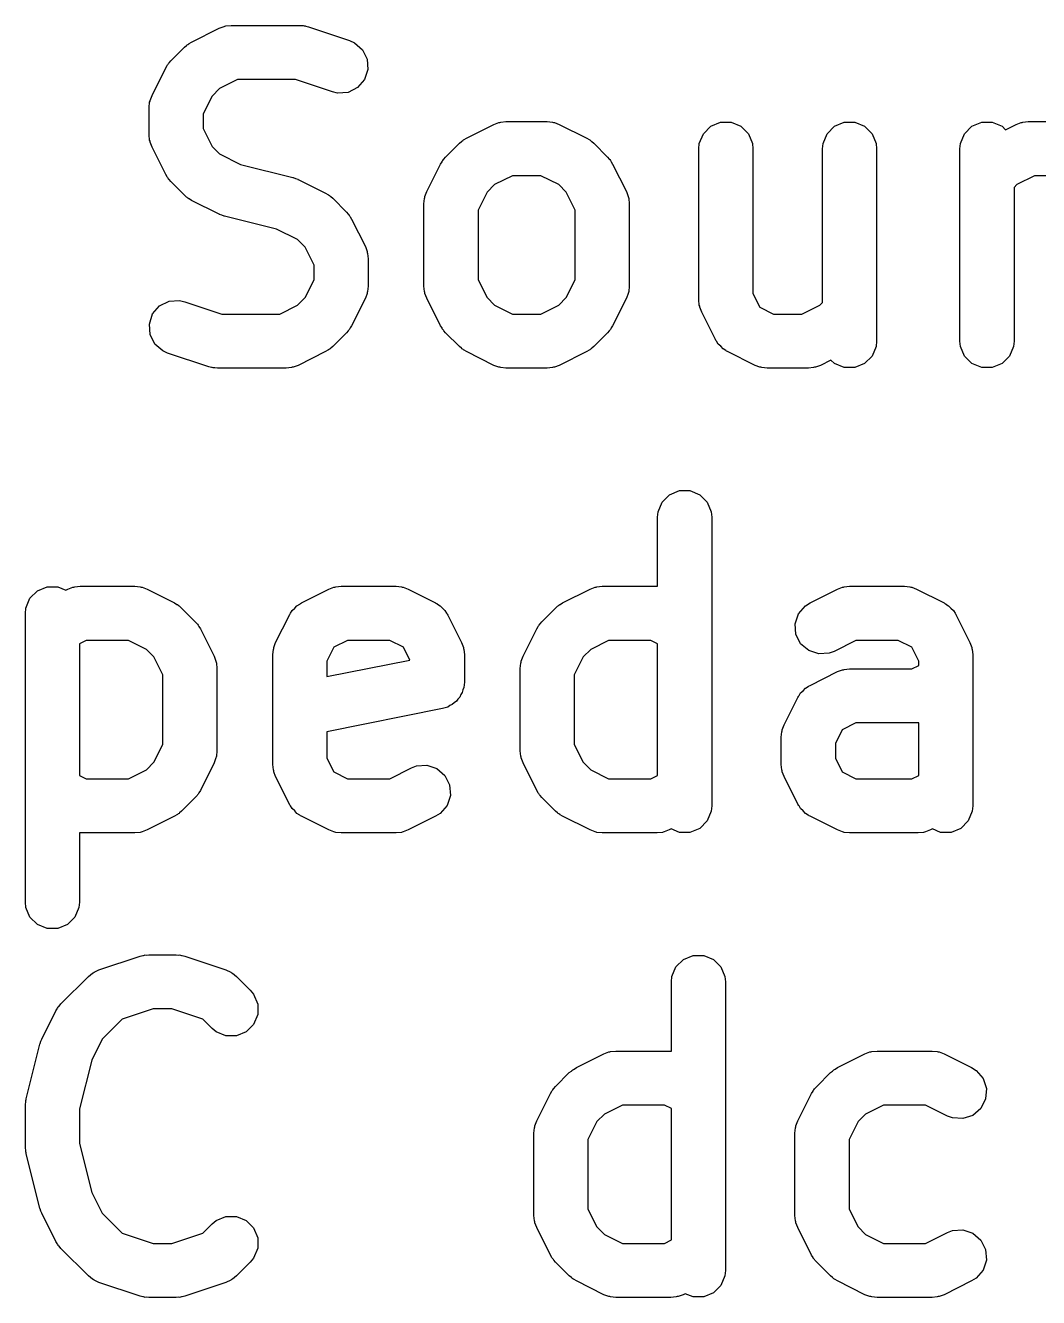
# Model space of a CAD drawing. Header units: inches. Extents: x 1.99 to 4.41, y -4.34 to -2.1.
# Drawn here: x 4.1469 to 4.2574, y -2.7275 to -2.5887 of the extents above; entities that cross this region are included whole.
import ezdxf

# ---------------------------------------------------------------- set-up
doc = ezdxf.new("R2010")
doc.units = ezdxf.units.IN
doc.header["$MEASUREMENT"] = 0
doc.layers.add('BLACK', color=250, linetype='CONTINUOUS')

msp = doc.modelspace()

# ---------------------------------------------------------------- linework, layer by layer
at = {"layer": 'BLACK', "linetype": 'CONTINUOUS'}
for p, q in [((4.16798, -2.58903), (4.16853, -2.58882)), ((4.16853, -2.58882), (4.16863, -2.58881)), ((4.16863, -2.58881), (4.16873, -2.58877)), ((4.16873, -2.58877), (4.16931, -2.58872)), ((4.16931, -2.58872), (4.1768, -2.58872)), ((4.1768, -2.58872), (4.1771, -2.58874)), ((4.1771, -2.58874), (4.17717, -2.58874)), ((4.17717, -2.58874), (4.17728, -2.58876)), ((4.17728, -2.58876), (4.17738, -2.58877)), ((4.17738, -2.58877), (4.17745, -2.5888)), ((4.17745, -2.5888), (4.17774, -2.58887)), ((4.17774, -2.58887), (4.18224, -2.59037)), ((4.16499, -2.59053), (4.16798, -2.58903)), ((4.16272, -2.59258), (4.16422, -2.59108)), ((4.16422, -2.59108), (4.16444, -2.59089)), ((4.16444, -2.59089), (4.1645, -2.59084)), ((4.1645, -2.59084), (4.16458, -2.59078)), ((4.16458, -2.59078), (4.16467, -2.59071)), ((4.16467, -2.59071), (4.16474, -2.59068)), ((4.16474, -2.59068), (4.16499, -2.59053)), ((4.18224, -2.59037), (4.18277, -2.5906)), ((4.18277, -2.5906), (4.18364, -2.59136)), ((4.18364, -2.59136), (4.18415, -2.59239)), ((4.16232, -2.5931), (4.16235, -2.59303)), ((4.16235, -2.59303), (4.16242, -2.59295)), ((4.16242, -2.59295), (4.16247, -2.59286)), ((4.16247, -2.59286), (4.16253, -2.59281)), ((4.16253, -2.59281), (4.16272, -2.59258)), ((4.18415, -2.59239), (4.18423, -2.59354)), ((4.16067, -2.59635), (4.16217, -2.59335)), ((4.16217, -2.59335), (4.16232, -2.5931)), ((4.18423, -2.59354), (4.18387, -2.59463)), ((4.16805, -2.5956), (4.16723, -2.59642)), ((4.17, -2.59462), (4.16805, -2.5956)), ((4.17633, -2.59462), (4.17, -2.59462)), ((4.18037, -2.59597), (4.17633, -2.59462)), ((4.18311, -2.5955), (4.18208, -2.59602)), ((4.18387, -2.59463), (4.18311, -2.5955)), ((4.16035, -2.59767), (4.16041, -2.59709)), ((4.16041, -2.59709), (4.16045, -2.59699)), ((4.16045, -2.59699), (4.16046, -2.59689)), ((4.16046, -2.59689), (4.16067, -2.59635)), ((4.16723, -2.59642), (4.16626, -2.59836)), ((4.18093, -2.5961), (4.18037, -2.59597)), ((4.18208, -2.59602), (4.18093, -2.5961)), ((4.16035, -2.60067), (4.16035, -2.59767)), ((4.16626, -2.59836), (4.16626, -2.59997)), ((4.16626, -2.59997), (4.16723, -2.60192)), ((4.19498, -2.60103), (4.19798, -2.59953)), ((4.19798, -2.59953), (4.19852, -2.59932)), ((4.19852, -2.59932), (4.19863, -2.59931)), ((4.19863, -2.59931), (4.19873, -2.59927)), ((4.19873, -2.59927), (4.1993, -2.59921)), ((4.1993, -2.59921), (4.2038, -2.59921)), ((4.2038, -2.59921), (4.20438, -2.59927)), ((4.20438, -2.59927), (4.20448, -2.59931)), ((4.20448, -2.59931), (4.20458, -2.59932)), ((4.20458, -2.59932), (4.20512, -2.59953)), ((4.20512, -2.59953), (4.20812, -2.60103)), ((4.22084, -2.60053), (4.22166, -2.59971)), ((4.22166, -2.59971), (4.22272, -2.59927)), ((4.22272, -2.59927), (4.22387, -2.59927)), ((4.22387, -2.59927), (4.22494, -2.59971)), ((4.22494, -2.59971), (4.22575, -2.60053)), ((4.23434, -2.60053), (4.23516, -2.59971)), ((4.23516, -2.59971), (4.23622, -2.59927)), ((4.23622, -2.59927), (4.23737, -2.59927)), ((4.23737, -2.59927), (4.23844, -2.59971)), ((4.23844, -2.59971), (4.23925, -2.60053)), ((4.24934, -2.60053), (4.25015, -2.59971)), ((4.25015, -2.59971), (4.25122, -2.59927)), ((4.25122, -2.59927), (4.25237, -2.59927)), ((4.25237, -2.59927), (4.25344, -2.59971)), ((4.25344, -2.59971), (4.25382, -2.6001)), ((4.25382, -2.6001), (4.25497, -2.59953)), ((4.25497, -2.59953), (4.25551, -2.59932)), ((4.25551, -2.59932), (4.25562, -2.59931)), ((4.25562, -2.59931), (4.25572, -2.59927)), ((4.25572, -2.59927), (4.25629, -2.59921)), ((4.25629, -2.59921), (4.26079, -2.59921)), ((4.16041, -2.60124), (4.16035, -2.60067)), ((4.16045, -2.60134), (4.16041, -2.60124)), ((4.16046, -2.60145), (4.16045, -2.60134)), ((4.19421, -2.60158), (4.19444, -2.60139)), ((4.19444, -2.60139), (4.19449, -2.60133)), ((4.19449, -2.60133), (4.19458, -2.60128)), ((4.19458, -2.60128), (4.19466, -2.60121)), ((4.19466, -2.60121), (4.19473, -2.60118)), ((4.19473, -2.60118), (4.19498, -2.60103)), ((4.20812, -2.60103), (4.20837, -2.60118)), ((4.20837, -2.60118), (4.20844, -2.60121)), ((4.20844, -2.60121), (4.20852, -2.60128)), ((4.20852, -2.60128), (4.20861, -2.60133)), ((4.20861, -2.60133), (4.20866, -2.60139)), ((4.20866, -2.60139), (4.20889, -2.60158)), ((4.2204, -2.60159), (4.22084, -2.60053)), ((4.22575, -2.60053), (4.22619, -2.60159)), ((4.2339, -2.60159), (4.23434, -2.60053)), ((4.23925, -2.60053), (4.23969, -2.60159)), ((4.2489, -2.60159), (4.24934, -2.60053)), ((4.16067, -2.60199), (4.16046, -2.60145)), ((4.16217, -2.60499), (4.16067, -2.60199)), ((4.16723, -2.60192), (4.16805, -2.60274)), ((4.16805, -2.60274), (4.17034, -2.60388)), ((4.19271, -2.60308), (4.19421, -2.60158)), ((4.20889, -2.60158), (4.21039, -2.60308)), ((4.22035, -2.60217), (4.2204, -2.60159)), ((4.22035, -2.61867), (4.22035, -2.60217)), ((4.22619, -2.60159), (4.22625, -2.60217)), ((4.22625, -2.60217), (4.22625, -2.61797)), ((4.23384, -2.60217), (4.2339, -2.60159)), ((4.23384, -2.61894), (4.23384, -2.60217)), ((4.23969, -2.60159), (4.23975, -2.60217)), ((4.23975, -2.60217), (4.23975, -2.62316)), ((4.24884, -2.60217), (4.2489, -2.60159)), ((4.24884, -2.62316), (4.24884, -2.60217)), ((4.17034, -2.60388), (4.17602, -2.6053)), ((4.19066, -2.60685), (4.19216, -2.60385)), ((4.19216, -2.60385), (4.19232, -2.6036)), ((4.19232, -2.6036), (4.19235, -2.60353)), ((4.19235, -2.60353), (4.19241, -2.60345)), ((4.19241, -2.60345), (4.19247, -2.60336)), ((4.19247, -2.60336), (4.19253, -2.60331)), ((4.19253, -2.60331), (4.19271, -2.60308)), ((4.21039, -2.60308), (4.21057, -2.60331)), ((4.21057, -2.60331), (4.21063, -2.60336)), ((4.21063, -2.60336), (4.21069, -2.60345)), ((4.21069, -2.60345), (4.21076, -2.60353)), ((4.21076, -2.60353), (4.21079, -2.6036)), ((4.21079, -2.6036), (4.21094, -2.60385)), ((4.21094, -2.60385), (4.21244, -2.60685)), ((4.16232, -2.60524), (4.16217, -2.60499)), ((4.16235, -2.60531), (4.16232, -2.60524)), ((4.16242, -2.60539), (4.16235, -2.60531)), ((4.16247, -2.60548), (4.16242, -2.60539)), ((4.16253, -2.60553), (4.16247, -2.60548)), ((4.16272, -2.60576), (4.16253, -2.60553)), ((4.17602, -2.6053), (4.17606, -2.60532)), ((4.17606, -2.60532), (4.17608, -2.60532)), ((4.17608, -2.60532), (4.17632, -2.60541)), ((4.17632, -2.60541), (4.17657, -2.6055)), ((4.17657, -2.6055), (4.17658, -2.60551)), ((4.17658, -2.60551), (4.17663, -2.60553)), ((4.17663, -2.60553), (4.17962, -2.60703)), ((4.2, -2.60512), (4.19805, -2.60609)), ((4.2031, -2.60512), (4.2, -2.60512)), ((4.20505, -2.60609), (4.2031, -2.60512)), ((4.25699, -2.60512), (4.25504, -2.60609)), ((4.2601, -2.60512), (4.25699, -2.60512)), ((4.16422, -2.60725), (4.16272, -2.60576)), ((4.19045, -2.60739), (4.19066, -2.60685)), ((4.19723, -2.60692), (4.19626, -2.60886)), ((4.19805, -2.60609), (4.19723, -2.60692)), ((4.20587, -2.60692), (4.20505, -2.60609)), ((4.20685, -2.60886), (4.20587, -2.60692)), ((4.21244, -2.60685), (4.21265, -2.60739)), ((4.25504, -2.60609), (4.25475, -2.60639)), ((4.25475, -2.60639), (4.25475, -2.62316)), ((4.16444, -2.60744), (4.16422, -2.60725)), ((4.1645, -2.6075), (4.16444, -2.60744)), ((4.16458, -2.60756), (4.1645, -2.6075)), ((4.16467, -2.60762), (4.16458, -2.60756)), ((4.16474, -2.60765), (4.16467, -2.60762)), ((4.16499, -2.60781), (4.16474, -2.60765)), ((4.16798, -2.60931), (4.16499, -2.60781)), ((4.17962, -2.60703), (4.17987, -2.60718)), ((4.17987, -2.60718), (4.17994, -2.60721)), ((4.17994, -2.60721), (4.18003, -2.60728)), ((4.18003, -2.60728), (4.18011, -2.60733)), ((4.18011, -2.60733), (4.18017, -2.60739)), ((4.18017, -2.60739), (4.18039, -2.60758)), ((4.18039, -2.60758), (4.18189, -2.60908)), ((4.19035, -2.60817), (4.19041, -2.60759)), ((4.19035, -2.61717), (4.19035, -2.60817)), ((4.19041, -2.60759), (4.19045, -2.60749)), ((4.19045, -2.60749), (4.19045, -2.60739)), ((4.21265, -2.60739), (4.21266, -2.60749)), ((4.21266, -2.60749), (4.2127, -2.60759)), ((4.2127, -2.60759), (4.21275, -2.60817)), ((4.21275, -2.60817), (4.21275, -2.61717)), ((4.16803, -2.60932), (4.16798, -2.60931)), ((4.16804, -2.60934), (4.16803, -2.60932)), ((4.16829, -2.60942), (4.16804, -2.60934)), ((4.16853, -2.60951), (4.16829, -2.60942)), ((4.16855, -2.60952), (4.16853, -2.60951)), ((4.16859, -2.60953), (4.16855, -2.60952)), ((4.17427, -2.61095), (4.16859, -2.60953)), ((4.18189, -2.60908), (4.18208, -2.6093)), ((4.18208, -2.6093), (4.18214, -2.60936)), ((4.18214, -2.60936), (4.18219, -2.60944)), ((4.18219, -2.60944), (4.18226, -2.60953)), ((4.18226, -2.60953), (4.18229, -2.6096)), ((4.18229, -2.6096), (4.18245, -2.60985)), ((4.19626, -2.60886), (4.19626, -2.61647)), ((4.20685, -2.61647), (4.20685, -2.60886)), ((4.17656, -2.61209), (4.17427, -2.61095)), ((4.18245, -2.60985), (4.18395, -2.61285)), ((4.17738, -2.61292), (4.17656, -2.61209)), ((4.17835, -2.61486), (4.17738, -2.61292)), ((4.18395, -2.61285), (4.18415, -2.61339)), ((4.18415, -2.61339), (4.18416, -2.61349)), ((4.18416, -2.61349), (4.1842, -2.61359)), ((4.1842, -2.61359), (4.18426, -2.61417)), ((4.17835, -2.61647), (4.17835, -2.61486)), ((4.18426, -2.61417), (4.18426, -2.61717)), ((4.17738, -2.61842), (4.17835, -2.61647)), ((4.19626, -2.61647), (4.19723, -2.61842)), ((4.20587, -2.61842), (4.20685, -2.61647)), ((4.18415, -2.61795), (4.18395, -2.61849)), ((4.18416, -2.61784), (4.18415, -2.61795)), ((4.1842, -2.61774), (4.18416, -2.61784)), ((4.18426, -2.61717), (4.1842, -2.61774)), ((4.19041, -2.61774), (4.19035, -2.61717)), ((4.19045, -2.61784), (4.19041, -2.61774)), ((4.19045, -2.61795), (4.19045, -2.61784)), ((4.19066, -2.61849), (4.19045, -2.61795)), ((4.21265, -2.61795), (4.21244, -2.61849)), ((4.21266, -2.61784), (4.21265, -2.61795)), ((4.2127, -2.61774), (4.21266, -2.61784)), ((4.21275, -2.61717), (4.2127, -2.61774)), ((4.22625, -2.61797), (4.227, -2.61946)), ((4.16074, -2.6202), (4.1615, -2.61933)), ((4.1615, -2.61933), (4.16253, -2.61882)), ((4.16253, -2.61882), (4.16368, -2.61874)), ((4.16368, -2.61874), (4.16424, -2.61886)), ((4.16424, -2.61886), (4.16828, -2.62021)), ((4.17461, -2.62021), (4.17656, -2.61924)), ((4.17656, -2.61924), (4.17738, -2.61842)), ((4.18395, -2.61849), (4.18245, -2.62149)), ((4.19216, -2.62149), (4.19066, -2.61849)), ((4.19723, -2.61842), (4.19805, -2.61924)), ((4.19805, -2.61924), (4.2, -2.62021)), ((4.2031, -2.62021), (4.20505, -2.61924)), ((4.20505, -2.61924), (4.20587, -2.61842)), ((4.21244, -2.61849), (4.21094, -2.62149)), ((4.2204, -2.61924), (4.22035, -2.61867)), ((4.22044, -2.61934), (4.2204, -2.61924)), ((4.22045, -2.61945), (4.22044, -2.61934)), ((4.22066, -2.61999), (4.22045, -2.61945)), ((4.2316, -2.62021), (4.23355, -2.61924)), ((4.23355, -2.61924), (4.23384, -2.61894)), ((4.16038, -2.6213), (4.16074, -2.6202)), ((4.16828, -2.62021), (4.17461, -2.62021)), ((4.2, -2.62021), (4.2031, -2.62021)), ((4.22216, -2.62299), (4.22066, -2.61999)), ((4.227, -2.61946), (4.2285, -2.62021)), ((4.2285, -2.62021), (4.2316, -2.62021)), ((4.16046, -2.62244), (4.16038, -2.6213)), ((4.18208, -2.62203), (4.18189, -2.62225)), ((4.18214, -2.62198), (4.18208, -2.62203)), ((4.18219, -2.62189), (4.18214, -2.62198)), ((4.18226, -2.62181), (4.18219, -2.62189)), ((4.18229, -2.62173), (4.18226, -2.62181)), ((4.18245, -2.62149), (4.18229, -2.62173)), ((4.19232, -2.62173), (4.19216, -2.62149)), ((4.19235, -2.62181), (4.19232, -2.62173)), ((4.19241, -2.62189), (4.19235, -2.62181)), ((4.19247, -2.62198), (4.19241, -2.62189)), ((4.19253, -2.62203), (4.19247, -2.62198)), ((4.19271, -2.62225), (4.19253, -2.62203)), ((4.21057, -2.62203), (4.21039, -2.62225)), ((4.21063, -2.62198), (4.21057, -2.62203)), ((4.21069, -2.62189), (4.21063, -2.62198)), ((4.21076, -2.62181), (4.21069, -2.62189)), ((4.21079, -2.62173), (4.21076, -2.62181)), ((4.21094, -2.62149), (4.21079, -2.62173)), ((4.16097, -2.62348), (4.16046, -2.62244)), ((4.16184, -2.62423), (4.16097, -2.62348)), ((4.18189, -2.62225), (4.18039, -2.62375)), ((4.19421, -2.62375), (4.19271, -2.62225)), ((4.21039, -2.62225), (4.20889, -2.62375)), ((4.22222, -2.62308), (4.22216, -2.62299)), ((4.22223, -2.62313), (4.22222, -2.62308)), ((4.22228, -2.62318), (4.22223, -2.62313)), ((4.22247, -2.62348), (4.22228, -2.62318)), ((4.22275, -2.62372), (4.22247, -2.62348)), ((4.23975, -2.62316), (4.23969, -2.62374)), ((4.2489, -2.62374), (4.24884, -2.62316)), ((4.25475, -2.62316), (4.25469, -2.62374)), ((4.16237, -2.62447), (4.16184, -2.62423)), ((4.16687, -2.62597), (4.16237, -2.62447)), ((4.17962, -2.62431), (4.17663, -2.62581)), ((4.17987, -2.62415), (4.17962, -2.62431)), ((4.17994, -2.62412), (4.17987, -2.62415)), ((4.18003, -2.62405), (4.17994, -2.62412)), ((4.18011, -2.624), (4.18003, -2.62405)), ((4.18017, -2.62394), (4.18011, -2.624)), ((4.18039, -2.62375), (4.18017, -2.62394)), ((4.19444, -2.62394), (4.19421, -2.62375)), ((4.19449, -2.624), (4.19444, -2.62394)), ((4.19458, -2.62405), (4.19449, -2.624)), ((4.19466, -2.62412), (4.19458, -2.62405)), ((4.19473, -2.62415), (4.19466, -2.62412)), ((4.19498, -2.62431), (4.19473, -2.62415)), ((4.19798, -2.62581), (4.19498, -2.62431)), ((4.20812, -2.62431), (4.20512, -2.62581)), ((4.20837, -2.62415), (4.20812, -2.62431)), ((4.20844, -2.62412), (4.20837, -2.62415)), ((4.20852, -2.62405), (4.20844, -2.62412)), ((4.20861, -2.624), (4.20852, -2.62405)), ((4.20866, -2.62394), (4.20861, -2.624)), ((4.20889, -2.62375), (4.20866, -2.62394)), ((4.22299, -2.624), (4.22275, -2.62372)), ((4.22328, -2.62418), (4.22299, -2.624)), ((4.22334, -2.62423), (4.22328, -2.62418)), ((4.22338, -2.62425), (4.22334, -2.62423)), ((4.22348, -2.62431), (4.22338, -2.62425)), ((4.22648, -2.62581), (4.22348, -2.62431)), ((4.23925, -2.62481), (4.23844, -2.62562)), ((4.23969, -2.62374), (4.23925, -2.62481)), ((4.24934, -2.62481), (4.2489, -2.62374)), ((4.25015, -2.62562), (4.24934, -2.62481)), ((4.25425, -2.62481), (4.25344, -2.62562)), ((4.25469, -2.62374), (4.25425, -2.62481)), ((4.16716, -2.62603), (4.16687, -2.62597)), ((4.16723, -2.62606), (4.16716, -2.62603)), ((4.16733, -2.62607), (4.16723, -2.62606)), ((4.16744, -2.62609), (4.16733, -2.62607)), ((4.16751, -2.62609), (4.16744, -2.62609)), ((4.16781, -2.62612), (4.16751, -2.62609)), ((4.1753, -2.62612), (4.16781, -2.62612)), ((4.17588, -2.62606), (4.1753, -2.62612)), ((4.17598, -2.62602), (4.17588, -2.62606)), ((4.17608, -2.62601), (4.17598, -2.62602)), ((4.17663, -2.62581), (4.17608, -2.62601)), ((4.19852, -2.62601), (4.19798, -2.62581)), ((4.19863, -2.62602), (4.19852, -2.62601)), ((4.19873, -2.62606), (4.19863, -2.62602)), ((4.1993, -2.62612), (4.19873, -2.62606)), ((4.2038, -2.62612), (4.1993, -2.62612)), ((4.20438, -2.62606), (4.2038, -2.62612)), ((4.20448, -2.62602), (4.20438, -2.62606)), ((4.20458, -2.62601), (4.20448, -2.62602)), ((4.20512, -2.62581), (4.20458, -2.62601)), ((4.22702, -2.62601), (4.22648, -2.62581)), ((4.22712, -2.62602), (4.22702, -2.62601)), ((4.22722, -2.62606), (4.22712, -2.62602)), ((4.2278, -2.62612), (4.22722, -2.62606)), ((4.2323, -2.62612), (4.2278, -2.62612)), ((4.23287, -2.62606), (4.2323, -2.62612)), ((4.23297, -2.62602), (4.23287, -2.62606)), ((4.23308, -2.62601), (4.23297, -2.62602)), ((4.23362, -2.62581), (4.23308, -2.62601)), ((4.23477, -2.62523), (4.23362, -2.62581)), ((4.23516, -2.62562), (4.23477, -2.62523)), ((4.23622, -2.62606), (4.23516, -2.62562)), ((4.23737, -2.62606), (4.23622, -2.62606)), ((4.23844, -2.62562), (4.23737, -2.62606)), ((4.25122, -2.62606), (4.25015, -2.62562)), ((4.25237, -2.62606), (4.25122, -2.62606)), ((4.25344, -2.62562), (4.25237, -2.62606)), ((4.21634, -2.64074), (4.21716, -2.63992)), ((4.21716, -2.63992), (4.21822, -2.63948)), ((4.21822, -2.63948), (4.21938, -2.63948)), ((4.21938, -2.63948), (4.22044, -2.63992)), ((4.22044, -2.63992), (4.22125, -2.64074)), ((4.2159, -2.6418), (4.21634, -2.64074)), ((4.22125, -2.64074), (4.2217, -2.6418)), ((4.21585, -2.64238), (4.2159, -2.6418)), ((4.21585, -2.64993), (4.21585, -2.64238)), ((4.2217, -2.6418), (4.22175, -2.64238)), ((4.22175, -2.64238), (4.22175, -2.67387)), ((4.14817, -2.65042), (4.14923, -2.64998)), ((4.14923, -2.64998), (4.15038, -2.64998)), ((4.15038, -2.64998), (4.15127, -2.65034)), ((4.15213, -2.65002), (4.15223, -2.64998)), ((4.15223, -2.64998), (4.15281, -2.64992)), ((4.15281, -2.64992), (4.15881, -2.64992)), ((4.15881, -2.64992), (4.15938, -2.64998)), ((4.15938, -2.64998), (4.15948, -2.65002)), ((4.18063, -2.65002), (4.18073, -2.64998)), ((4.18073, -2.64998), (4.1813, -2.64992)), ((4.1813, -2.64992), (4.1873, -2.64992)), ((4.1873, -2.64992), (4.18788, -2.64998)), ((4.18788, -2.64998), (4.18798, -2.65002)), ((4.20913, -2.65002), (4.20922, -2.64998)), ((4.20922, -2.64998), (4.2098, -2.64992)), ((4.2098, -2.64992), (4.2158, -2.64992)), ((4.2158, -2.64992), (4.21585, -2.64993)), ((4.23612, -2.65002), (4.23622, -2.64998)), ((4.23622, -2.64998), (4.2368, -2.64992)), ((4.2368, -2.64992), (4.2428, -2.64992)), ((4.2428, -2.64992), (4.24337, -2.64998)), ((4.24337, -2.64998), (4.24347, -2.65002)), ((4.14691, -2.6523), (4.14735, -2.65123)), ((4.14735, -2.65123), (4.14817, -2.65042)), ((4.15127, -2.65034), (4.15149, -2.65023)), ((4.15149, -2.65023), (4.15203, -2.65003)), ((4.15203, -2.65003), (4.15213, -2.65002)), ((4.15948, -2.65002), (4.15959, -2.65003)), ((4.15959, -2.65003), (4.16013, -2.65023)), ((4.16013, -2.65023), (4.16313, -2.65173)), ((4.17698, -2.65173), (4.17998, -2.65023)), ((4.17998, -2.65023), (4.18052, -2.65003)), ((4.18052, -2.65003), (4.18063, -2.65002)), ((4.18798, -2.65002), (4.18808, -2.65003)), ((4.18808, -2.65003), (4.18862, -2.65023)), ((4.18862, -2.65023), (4.19162, -2.65173)), ((4.20548, -2.65173), (4.20848, -2.65023)), ((4.20848, -2.65023), (4.20902, -2.65003)), ((4.20902, -2.65003), (4.20913, -2.65002)), ((4.23248, -2.65173), (4.23548, -2.65023)), ((4.23548, -2.65023), (4.23602, -2.65003)), ((4.23602, -2.65003), (4.23612, -2.65002)), ((4.24347, -2.65002), (4.24358, -2.65003)), ((4.24358, -2.65003), (4.24412, -2.65023)), ((4.24412, -2.65023), (4.24712, -2.65173)), ((4.14686, -2.65287), (4.14691, -2.6523)), ((4.16313, -2.65173), (4.16337, -2.65189)), ((4.16337, -2.65189), (4.16345, -2.65192)), ((4.16345, -2.65192), (4.16353, -2.65199)), ((4.16353, -2.65199), (4.16362, -2.65204)), ((4.16362, -2.65204), (4.16367, -2.6521)), ((4.16367, -2.6521), (4.16389, -2.65229)), ((4.16389, -2.65229), (4.16539, -2.65379)), ((4.17579, -2.65286), (4.17597, -2.65256)), ((4.17597, -2.65256), (4.17625, -2.65232)), ((4.17625, -2.65232), (4.17649, -2.65204)), ((4.17649, -2.65204), (4.17679, -2.65186)), ((4.17679, -2.65186), (4.17684, -2.65181)), ((4.17684, -2.65181), (4.17689, -2.65179)), ((4.17689, -2.65179), (4.17698, -2.65173)), ((4.19162, -2.65173), (4.19172, -2.65179)), ((4.19172, -2.65179), (4.19177, -2.65181)), ((4.19177, -2.65181), (4.19182, -2.65186)), ((4.19182, -2.65186), (4.19211, -2.65204)), ((4.19211, -2.65204), (4.19236, -2.65232)), ((4.19236, -2.65232), (4.19264, -2.65256)), ((4.19264, -2.65256), (4.19282, -2.65286)), ((4.20321, -2.65379), (4.20471, -2.65229)), ((4.20471, -2.65229), (4.20494, -2.6521)), ((4.20494, -2.6521), (4.20499, -2.65204)), ((4.20499, -2.65204), (4.20508, -2.65199)), ((4.20508, -2.65199), (4.20516, -2.65192)), ((4.20516, -2.65192), (4.20523, -2.65189)), ((4.20523, -2.65189), (4.20548, -2.65173)), ((4.23123, -2.65291), (4.23199, -2.65204)), ((4.23199, -2.65204), (4.23248, -2.65173)), ((4.24712, -2.65173), (4.24721, -2.65179)), ((4.24721, -2.65179), (4.24726, -2.65181)), ((4.24726, -2.65181), (4.24731, -2.65186)), ((4.24731, -2.65186), (4.24761, -2.65204)), ((4.24761, -2.65204), (4.24785, -2.65232)), ((4.24785, -2.65232), (4.24813, -2.65256)), ((4.24813, -2.65256), (4.24831, -2.65286)), ((4.14686, -2.68437), (4.14686, -2.65287)), ((4.16539, -2.65379), (4.16558, -2.65401)), ((4.16558, -2.65401), (4.16564, -2.65406)), ((4.16564, -2.65406), (4.16569, -2.65415)), ((4.17416, -2.65605), (4.17566, -2.65305)), ((4.17566, -2.65305), (4.17572, -2.65296)), ((4.17572, -2.65296), (4.17574, -2.65291)), ((4.17574, -2.65291), (4.17579, -2.65286)), ((4.19282, -2.65286), (4.19287, -2.65291)), ((4.19287, -2.65291), (4.19288, -2.65296)), ((4.19288, -2.65296), (4.19294, -2.65305)), ((4.19294, -2.65305), (4.19444, -2.65605)), ((4.20291, -2.65415), (4.20297, -2.65406)), ((4.20297, -2.65406), (4.20303, -2.65401)), ((4.20303, -2.65401), (4.20321, -2.65379)), ((4.23087, -2.654), (4.23123, -2.65291)), ((4.23095, -2.65515), (4.23087, -2.654)), ((4.24831, -2.65286), (4.24836, -2.65291)), ((4.24836, -2.65291), (4.24838, -2.65296)), ((4.24838, -2.65296), (4.24844, -2.65305)), ((4.24844, -2.65305), (4.24994, -2.65605)), ((4.16569, -2.65415), (4.16576, -2.65423)), ((4.16576, -2.65423), (4.16579, -2.65431)), ((4.16579, -2.65431), (4.16595, -2.65455)), ((4.16595, -2.65455), (4.16745, -2.65755)), ((4.20116, -2.65755), (4.20266, -2.65455)), ((4.20266, -2.65455), (4.20282, -2.65431)), ((4.20282, -2.65431), (4.20285, -2.65423)), ((4.20285, -2.65423), (4.20291, -2.65415)), ((4.23146, -2.65618), (4.23095, -2.65515)), ((4.1535, -2.65583), (4.15276, -2.6562)), ((4.15276, -2.6562), (4.15276, -2.67055)), ((4.15811, -2.65583), (4.1535, -2.65583)), ((4.16006, -2.6568), (4.15811, -2.65583)), ((4.16088, -2.65762), (4.16006, -2.6568)), ((4.17385, -2.65737), (4.17391, -2.6568)), ((4.17391, -2.6568), (4.17395, -2.6567)), ((4.17395, -2.6567), (4.17396, -2.65659)), ((4.17396, -2.65659), (4.17416, -2.65605)), ((4.18051, -2.65657), (4.17976, -2.65807)), ((4.182, -2.65583), (4.18051, -2.65657)), ((4.18661, -2.65583), (4.182, -2.65583)), ((4.1881, -2.65657), (4.18661, -2.65583)), ((4.1888, -2.65796), (4.1881, -2.65657)), ((4.19444, -2.65605), (4.19465, -2.65659)), ((4.19465, -2.65659), (4.19466, -2.6567)), ((4.19466, -2.6567), (4.1947, -2.6568)), ((4.1947, -2.6568), (4.19476, -2.65737)), ((4.20855, -2.6568), (4.20773, -2.65762)), ((4.2105, -2.65583), (4.20855, -2.6568)), ((4.2151, -2.65583), (4.2105, -2.65583)), ((4.21585, -2.6562), (4.2151, -2.65583)), ((4.21585, -2.67055), (4.21585, -2.6562)), ((4.23234, -2.65694), (4.23146, -2.65618)), ((4.23749, -2.65583), (4.23512, -2.65702)), ((4.2421, -2.65583), (4.23749, -2.65583)), ((4.2436, -2.65657), (4.2421, -2.65583)), ((4.24434, -2.65807), (4.2436, -2.65657)), ((4.24994, -2.65605), (4.25014, -2.65659)), ((4.25014, -2.65659), (4.25015, -2.6567)), ((4.25015, -2.6567), (4.25019, -2.6568)), ((4.25019, -2.6568), (4.25025, -2.65737)), ((4.16185, -2.65957), (4.16088, -2.65762)), ((4.16745, -2.65755), (4.16765, -2.65809)), ((4.16765, -2.65809), (4.16766, -2.6582)), ((4.16766, -2.6582), (4.1677, -2.6583)), ((4.1677, -2.6583), (4.16776, -2.65887)), ((4.17385, -2.66937), (4.17385, -2.65737)), ((4.17976, -2.65977), (4.1888, -2.65796)), ((4.17976, -2.65807), (4.17976, -2.65977)), ((4.19476, -2.65737), (4.19476, -2.66037)), ((4.20085, -2.65887), (4.20091, -2.6583)), ((4.20091, -2.6583), (4.20095, -2.6582)), ((4.20095, -2.65809), (4.20116, -2.65755)), ((4.20095, -2.6582), (4.20095, -2.65809)), ((4.20773, -2.65762), (4.20675, -2.65957)), ((4.23343, -2.6573), (4.23234, -2.65694)), ((4.23458, -2.65722), (4.23343, -2.6573)), ((4.23512, -2.65702), (4.23458, -2.65722)), ((4.24434, -2.65855), (4.24434, -2.65807)), ((4.25025, -2.65737), (4.25025, -2.67387)), ((4.16185, -2.66718), (4.16185, -2.65957)), ((4.16776, -2.65887), (4.16776, -2.66787)), ((4.20085, -2.66787), (4.20085, -2.65887)), ((4.20675, -2.65957), (4.20675, -2.66718)), ((4.23248, -2.66073), (4.23548, -2.65923)), ((4.23548, -2.65923), (4.23602, -2.65903)), ((4.23602, -2.65903), (4.23612, -2.65902)), ((4.23612, -2.65902), (4.23622, -2.65898)), ((4.23622, -2.65898), (4.2368, -2.65892)), ((4.2368, -2.65892), (4.2436, -2.65892)), ((4.2436, -2.65892), (4.24434, -2.65855)), ((4.1947, -2.66095), (4.19459, -2.66122)), ((4.19476, -2.66037), (4.1947, -2.66095)), ((4.23174, -2.66132), (4.23199, -2.66104)), ((4.23199, -2.66104), (4.23228, -2.66086)), ((4.23228, -2.66086), (4.23234, -2.66081)), ((4.23234, -2.66081), (4.23238, -2.66079)), ((4.23238, -2.66079), (4.23248, -2.66073)), ((4.19389, -2.66246), (4.19365, -2.66262)), ((4.19405, -2.66222), (4.19389, -2.66246)), ((4.19426, -2.66201), (4.19405, -2.66222)), ((4.19437, -2.66174), (4.19426, -2.66201)), ((4.19453, -2.6615), (4.19437, -2.66174)), ((4.19459, -2.66122), (4.19453, -2.6615)), ((4.22966, -2.66505), (4.23116, -2.66205)), ((4.23116, -2.66205), (4.23122, -2.66196)), ((4.23122, -2.66196), (4.23123, -2.66191)), ((4.23123, -2.66191), (4.23128, -2.66185)), ((4.23128, -2.66185), (4.23146, -2.66156)), ((4.23146, -2.66156), (4.23174, -2.66132)), ((4.19238, -2.66327), (4.17976, -2.66579)), ((4.19294, -2.6631), (4.19238, -2.66327)), ((4.19318, -2.66294), (4.19294, -2.6631)), ((4.19344, -2.66283), (4.19318, -2.66294)), ((4.19365, -2.66262), (4.19344, -2.66283)), ((4.22945, -2.66559), (4.22966, -2.66505)), ((4.23749, -2.66483), (4.236, -2.66557)), ((4.2443, -2.66483), (4.23749, -2.66483)), ((4.24434, -2.66482), (4.2443, -2.66483)), ((4.24434, -2.67055), (4.24434, -2.66482)), ((4.17976, -2.66579), (4.17976, -2.66868)), ((4.22934, -2.66637), (4.2294, -2.6658)), ((4.22934, -2.66937), (4.22934, -2.66637)), ((4.2294, -2.6658), (4.22944, -2.6657)), ((4.22944, -2.6657), (4.22945, -2.66559)), ((4.236, -2.66557), (4.23525, -2.66707)), ((4.16088, -2.66912), (4.16185, -2.66718)), ((4.16776, -2.66787), (4.1677, -2.66845)), ((4.20091, -2.66845), (4.20085, -2.66787)), ((4.20675, -2.66718), (4.20773, -2.66912)), ((4.23525, -2.66707), (4.23525, -2.66868)), ((4.16006, -2.66995), (4.16088, -2.66912)), ((4.16745, -2.66919), (4.16595, -2.67219)), ((4.16765, -2.66865), (4.16745, -2.66919)), ((4.16766, -2.66855), (4.16765, -2.66865)), ((4.1677, -2.66845), (4.16766, -2.66855)), ((4.17391, -2.66995), (4.17385, -2.66937)), ((4.17976, -2.66868), (4.18051, -2.67017)), ((4.20095, -2.66855), (4.20091, -2.66845)), ((4.20095, -2.66865), (4.20095, -2.66855)), ((4.20116, -2.66919), (4.20095, -2.66865)), ((4.20266, -2.67219), (4.20116, -2.66919)), ((4.20773, -2.66912), (4.20855, -2.66995)), ((4.2294, -2.66995), (4.22934, -2.66937)), ((4.23525, -2.66868), (4.236, -2.67017)), ((4.15276, -2.67055), (4.1535, -2.67092)), ((4.15811, -2.67092), (4.16006, -2.66995)), ((4.17395, -2.67005), (4.17391, -2.66995)), ((4.17396, -2.67015), (4.17395, -2.67005)), ((4.17416, -2.67069), (4.17396, -2.67015)), ((4.17566, -2.67369), (4.17416, -2.67069)), ((4.18051, -2.67017), (4.182, -2.67092)), ((4.18661, -2.67092), (4.18898, -2.66973)), ((4.18898, -2.66973), (4.18952, -2.66952)), ((4.18952, -2.66952), (4.19067, -2.66944)), ((4.19067, -2.66944), (4.19177, -2.66981)), ((4.19177, -2.66981), (4.19264, -2.67056)), ((4.19264, -2.67056), (4.19315, -2.67159)), ((4.20855, -2.66995), (4.2105, -2.67092)), ((4.2151, -2.67092), (4.21585, -2.67055)), ((4.22944, -2.67005), (4.2294, -2.66995)), ((4.22945, -2.67015), (4.22944, -2.67005)), ((4.22966, -2.67069), (4.22945, -2.67015)), ((4.23116, -2.67369), (4.22966, -2.67069)), ((4.236, -2.67017), (4.23749, -2.67092)), ((4.2436, -2.67092), (4.24434, -2.67055)), ((4.1535, -2.67092), (4.15811, -2.67092)), ((4.16595, -2.67219), (4.16579, -2.67244)), ((4.182, -2.67092), (4.18661, -2.67092)), ((4.19315, -2.67159), (4.19323, -2.67274)), ((4.20282, -2.67244), (4.20266, -2.67219)), ((4.2105, -2.67092), (4.2151, -2.67092)), ((4.23749, -2.67092), (4.2436, -2.67092)), ((4.16539, -2.67296), (4.16389, -2.67446)), ((4.16558, -2.67273), (4.16539, -2.67296)), ((4.16564, -2.67268), (4.16558, -2.67273)), ((4.16569, -2.67259), (4.16564, -2.67268)), ((4.16576, -2.67251), (4.16569, -2.67259)), ((4.16579, -2.67244), (4.16576, -2.67251)), ((4.19323, -2.67274), (4.19287, -2.67383)), ((4.20285, -2.67251), (4.20282, -2.67244)), ((4.20291, -2.67259), (4.20285, -2.67251)), ((4.20297, -2.67268), (4.20291, -2.67259)), ((4.20303, -2.67273), (4.20297, -2.67268)), ((4.20321, -2.67296), (4.20303, -2.67273)), ((4.20471, -2.67446), (4.20321, -2.67296)), ((4.16337, -2.67486), (4.16313, -2.67501)), ((4.16345, -2.67483), (4.16337, -2.67486)), ((4.16353, -2.67476), (4.16345, -2.67483)), ((4.16362, -2.6747), (4.16353, -2.67476)), ((4.16367, -2.67465), (4.16362, -2.6747)), ((4.16389, -2.67446), (4.16367, -2.67465)), ((4.17572, -2.67379), (4.17566, -2.67369)), ((4.17574, -2.67383), (4.17572, -2.67379)), ((4.17579, -2.67389), (4.17574, -2.67383)), ((4.17597, -2.67418), (4.17579, -2.67389)), ((4.17625, -2.67442), (4.17597, -2.67418)), ((4.17649, -2.6747), (4.17625, -2.67442)), ((4.17679, -2.67489), (4.17649, -2.6747)), ((4.17684, -2.67494), (4.17679, -2.67489)), ((4.17689, -2.67495), (4.17684, -2.67494)), ((4.17698, -2.67501), (4.17689, -2.67495)), ((4.19211, -2.6747), (4.19162, -2.67501)), ((4.19287, -2.67383), (4.19211, -2.6747)), ((4.20494, -2.67465), (4.20471, -2.67446)), ((4.20499, -2.6747), (4.20494, -2.67465)), ((4.20508, -2.67476), (4.20499, -2.6747)), ((4.20516, -2.67483), (4.20508, -2.67476)), ((4.20523, -2.67486), (4.20516, -2.67483)), ((4.20548, -2.67501), (4.20523, -2.67486)), ((4.2217, -2.67445), (4.22125, -2.67551)), ((4.22175, -2.67387), (4.2217, -2.67445)), ((4.23122, -2.67379), (4.23116, -2.67369)), ((4.23123, -2.67383), (4.23122, -2.67379)), ((4.23128, -2.67389), (4.23123, -2.67383)), ((4.23146, -2.67418), (4.23128, -2.67389)), ((4.23174, -2.67442), (4.23146, -2.67418)), ((4.23199, -2.6747), (4.23174, -2.67442)), ((4.23228, -2.67489), (4.23199, -2.6747)), ((4.23234, -2.67494), (4.23228, -2.67489)), ((4.23238, -2.67495), (4.23234, -2.67494)), ((4.23248, -2.67501), (4.23238, -2.67495)), ((4.25019, -2.67445), (4.24975, -2.67551)), ((4.25025, -2.67387), (4.25019, -2.67445)), ((4.16313, -2.67501), (4.16013, -2.67651)), ((4.17998, -2.67651), (4.17698, -2.67501)), ((4.19162, -2.67501), (4.18862, -2.67651)), ((4.20848, -2.67651), (4.20548, -2.67501)), ((4.22044, -2.67633), (4.21938, -2.67677)), ((4.22125, -2.67551), (4.22044, -2.67633)), ((4.23548, -2.67651), (4.23248, -2.67501)), ((4.24894, -2.67633), (4.24787, -2.67677)), ((4.24975, -2.67551), (4.24894, -2.67633)), ((4.15281, -2.67682), (4.15276, -2.67682)), ((4.15276, -2.67682), (4.15276, -2.68437)), ((4.15881, -2.67682), (4.15281, -2.67682)), ((4.15938, -2.67677), (4.15881, -2.67682)), ((4.15948, -2.67673), (4.15938, -2.67677)), ((4.15959, -2.67672), (4.15948, -2.67673)), ((4.16013, -2.67651), (4.15959, -2.67672)), ((4.18052, -2.67672), (4.17998, -2.67651)), ((4.18063, -2.67673), (4.18052, -2.67672)), ((4.18073, -2.67677), (4.18063, -2.67673)), ((4.1813, -2.67682), (4.18073, -2.67677)), ((4.1873, -2.67682), (4.1813, -2.67682)), ((4.18788, -2.67677), (4.1873, -2.67682)), ((4.18798, -2.67673), (4.18788, -2.67677)), ((4.18808, -2.67672), (4.18798, -2.67673)), ((4.18862, -2.67651), (4.18808, -2.67672)), ((4.20902, -2.67672), (4.20848, -2.67651)), ((4.20913, -2.67673), (4.20902, -2.67672)), ((4.20922, -2.67677), (4.20913, -2.67673)), ((4.2098, -2.67682), (4.20922, -2.67677)), ((4.2158, -2.67682), (4.2098, -2.67682)), ((4.21638, -2.67677), (4.2158, -2.67682)), ((4.21647, -2.67673), (4.21638, -2.67677)), ((4.21658, -2.67672), (4.21647, -2.67673)), ((4.21712, -2.67651), (4.21658, -2.67672)), ((4.21734, -2.6764), (4.21712, -2.67651)), ((4.21822, -2.67677), (4.21734, -2.6764)), ((4.21938, -2.67677), (4.21822, -2.67677)), ((4.23602, -2.67672), (4.23548, -2.67651)), ((4.23612, -2.67673), (4.23602, -2.67672)), ((4.23622, -2.67677), (4.23612, -2.67673)), ((4.2368, -2.67682), (4.23622, -2.67677)), ((4.2443, -2.67682), (4.2368, -2.67682)), ((4.24487, -2.67677), (4.2443, -2.67682)), ((4.24497, -2.67673), (4.24487, -2.67677)), ((4.24508, -2.67672), (4.24497, -2.67673)), ((4.24562, -2.67651), (4.24508, -2.67672)), ((4.24584, -2.6764), (4.24562, -2.67651)), ((4.24672, -2.67677), (4.24584, -2.6764)), ((4.24787, -2.67677), (4.24672, -2.67677)), ((4.14691, -2.68495), (4.14686, -2.68437)), ((4.15276, -2.68437), (4.1527, -2.68495)), ((4.14735, -2.68601), (4.14691, -2.68495)), ((4.14817, -2.68683), (4.14735, -2.68601)), ((4.15226, -2.68601), (4.15145, -2.68683)), ((4.1527, -2.68495), (4.15226, -2.68601)), ((4.14923, -2.68727), (4.14817, -2.68683)), ((4.15038, -2.68727), (4.14923, -2.68727)), ((4.15145, -2.68683), (4.15038, -2.68727)), ((4.15937, -2.69028), (4.15966, -2.69022)), ((4.15966, -2.69022), (4.15973, -2.69019)), ((4.15973, -2.69019), (4.15984, -2.69018)), ((4.15984, -2.69018), (4.15994, -2.69015)), ((4.15994, -2.69015), (4.16002, -2.69016)), ((4.16002, -2.69016), (4.16031, -2.69013)), ((4.16031, -2.69013), (4.16331, -2.69013)), ((4.16331, -2.69013), (4.1636, -2.69016)), ((4.1636, -2.69016), (4.16368, -2.69015)), ((4.16368, -2.69015), (4.16378, -2.69018)), ((4.16378, -2.69018), (4.16388, -2.69019)), ((4.16388, -2.69019), (4.16395, -2.69022)), ((4.16395, -2.69022), (4.16424, -2.69028)), ((4.21866, -2.69063), (4.21972, -2.69019)), ((4.21972, -2.69019), (4.22088, -2.69019)), ((4.22088, -2.69019), (4.22194, -2.69063)), ((4.15487, -2.69178), (4.15937, -2.69028)), ((4.16424, -2.69028), (4.16874, -2.69178)), ((4.2174, -2.69251), (4.21784, -2.69144)), ((4.21784, -2.69144), (4.21866, -2.69063)), ((4.22194, -2.69063), (4.22275, -2.69144)), ((4.22275, -2.69144), (4.2232, -2.69251)), ((4.15072, -2.69549), (4.15372, -2.69249)), ((4.15372, -2.69249), (4.15417, -2.69213)), ((4.15417, -2.69213), (4.15426, -2.69209)), ((4.15426, -2.69209), (4.15434, -2.69202)), ((4.15434, -2.69202), (4.15487, -2.69178)), ((4.16874, -2.69178), (4.16927, -2.69202)), ((4.16927, -2.69202), (4.16935, -2.69209)), ((4.16935, -2.69209), (4.16945, -2.69213)), ((4.16945, -2.69213), (4.16989, -2.69249)), ((4.16989, -2.69249), (4.17139, -2.69399)), ((4.21735, -2.69308), (4.2174, -2.69251)), ((4.2232, -2.69251), (4.22325, -2.69308)), ((4.17139, -2.69399), (4.17176, -2.69444)), ((4.21735, -2.70063), (4.21735, -2.69308)), ((4.22325, -2.69308), (4.22325, -2.72458)), ((4.15042, -2.69586), (4.15047, -2.69577)), ((4.15047, -2.69577), (4.15053, -2.69572)), ((4.15053, -2.69572), (4.15072, -2.69549)), ((4.17176, -2.69444), (4.1722, -2.69551)), ((4.1722, -2.69551), (4.1722, -2.69666)), ((4.14867, -2.69926), (4.15017, -2.69626)), ((4.15017, -2.69626), (4.15032, -2.69601)), ((4.15032, -2.69601), (4.15035, -2.69594)), ((4.15035, -2.69594), (4.15042, -2.69586)), ((4.1574, -2.69716), (4.15523, -2.69933)), ((4.16079, -2.69604), (4.1574, -2.69716)), ((4.16283, -2.69604), (4.16079, -2.69604)), ((4.16621, -2.69716), (4.16283, -2.69604)), ((4.16722, -2.69817), (4.16621, -2.69716)), ((4.1722, -2.69666), (4.17176, -2.69772)), ((4.16767, -2.69854), (4.16722, -2.69817)), ((4.16873, -2.69898), (4.16767, -2.69854)), ((4.17095, -2.69854), (4.16988, -2.69898)), ((4.17176, -2.69772), (4.17095, -2.69854)), ((4.14694, -2.70586), (4.14844, -2.69987)), ((4.14844, -2.69987), (4.14846, -2.69982)), ((4.14846, -2.6998), (4.14855, -2.69956)), ((4.14846, -2.69982), (4.14846, -2.6998)), ((4.14855, -2.69956), (4.14864, -2.69932)), ((4.14864, -2.69932), (4.14865, -2.6993)), ((4.14865, -2.6993), (4.14867, -2.69926)), ((4.15523, -2.69933), (4.15409, -2.70161)), ((4.16988, -2.69898), (4.16873, -2.69898)), ((4.20698, -2.70244), (4.20998, -2.70094)), ((4.20998, -2.70094), (4.21052, -2.70073)), ((4.21052, -2.70073), (4.21063, -2.70073)), ((4.21063, -2.70073), (4.21072, -2.70069)), ((4.21072, -2.70069), (4.2113, -2.70063)), ((4.2113, -2.70063), (4.2173, -2.70063)), ((4.2173, -2.70063), (4.21735, -2.70063)), ((4.23548, -2.70244), (4.23848, -2.70094)), ((4.23848, -2.70094), (4.23902, -2.70073)), ((4.23902, -2.70073), (4.23912, -2.70073)), ((4.23912, -2.70073), (4.23922, -2.70069)), ((4.23922, -2.70069), (4.2398, -2.70063)), ((4.2398, -2.70063), (4.2458, -2.70063)), ((4.2458, -2.70063), (4.24637, -2.70069)), ((4.24637, -2.70069), (4.24647, -2.70073)), ((4.24647, -2.70073), (4.24658, -2.70073)), ((4.24658, -2.70073), (4.24712, -2.70094)), ((4.24712, -2.70094), (4.25012, -2.70244)), ((4.15409, -2.70161), (4.15276, -2.70694)), ((4.20649, -2.70275), (4.20658, -2.70269)), ((4.20658, -2.70269), (4.20666, -2.70263)), ((4.20666, -2.70263), (4.20673, -2.7026)), ((4.20673, -2.7026), (4.20698, -2.70244)), ((4.23499, -2.70275), (4.23508, -2.70269)), ((4.23508, -2.70269), (4.23516, -2.70263)), ((4.23516, -2.70263), (4.23523, -2.7026)), ((4.23523, -2.7026), (4.23548, -2.70244)), ((4.25012, -2.70244), (4.25061, -2.70275)), ((4.20471, -2.70449), (4.20621, -2.70299)), ((4.20621, -2.70299), (4.20644, -2.70281)), ((4.20644, -2.70281), (4.20649, -2.70275)), ((4.23321, -2.70449), (4.23471, -2.70299)), ((4.23471, -2.70299), (4.23494, -2.70281)), ((4.23494, -2.70281), (4.23499, -2.70275)), ((4.25061, -2.70275), (4.25136, -2.70362)), ((4.25136, -2.70362), (4.25173, -2.70471)), ((4.20266, -2.70826), (4.20416, -2.70526)), ((4.20416, -2.70526), (4.20432, -2.70501)), ((4.20432, -2.70501), (4.20435, -2.70494)), ((4.20435, -2.70494), (4.20441, -2.70486)), ((4.20441, -2.70486), (4.20447, -2.70477)), ((4.20447, -2.70477), (4.20453, -2.70472)), ((4.20453, -2.70472), (4.20471, -2.70449)), ((4.23116, -2.70826), (4.23266, -2.70526)), ((4.23266, -2.70526), (4.23281, -2.70501)), ((4.23281, -2.70501), (4.23284, -2.70494)), ((4.23284, -2.70494), (4.23291, -2.70486)), ((4.23291, -2.70486), (4.23296, -2.70477)), ((4.23296, -2.70477), (4.23302, -2.70472)), ((4.23302, -2.70472), (4.23321, -2.70449)), ((4.25173, -2.70471), (4.25164, -2.70586)), ((4.14686, -2.70644), (4.14689, -2.70622)), ((4.14687, -2.70648), (4.14686, -2.70644)), ((4.14686, -2.70658), (4.14687, -2.70648)), ((4.14686, -2.71108), (4.14686, -2.70658)), ((4.14689, -2.70622), (4.14691, -2.706)), ((4.14691, -2.706), (4.14693, -2.70596)), ((4.14693, -2.70596), (4.14694, -2.70586)), ((4.212, -2.70653), (4.21005, -2.70751)), ((4.2166, -2.70653), (4.212, -2.70653)), ((4.21735, -2.70691), (4.2166, -2.70653)), ((4.24049, -2.70653), (4.23855, -2.70751)), ((4.2451, -2.70653), (4.24049, -2.70653)), ((4.24748, -2.70772), (4.2451, -2.70653)), ((4.25113, -2.70689), (4.25026, -2.70765)), ((4.25164, -2.70586), (4.25113, -2.70689)), ((4.15276, -2.70694), (4.15276, -2.71072)), ((4.20245, -2.7088), (4.20266, -2.70826)), ((4.21005, -2.70751), (4.20923, -2.70833)), ((4.21735, -2.72125), (4.21735, -2.70691)), ((4.23095, -2.7088), (4.23116, -2.70826)), ((4.23855, -2.70751), (4.23772, -2.70833)), ((4.24802, -2.70793), (4.24748, -2.70772)), ((4.24916, -2.70801), (4.24802, -2.70793)), ((4.25026, -2.70765), (4.24916, -2.70801)), ((4.20235, -2.70958), (4.20241, -2.709)), ((4.20235, -2.71858), (4.20235, -2.70958)), ((4.20241, -2.709), (4.20245, -2.70891)), ((4.20245, -2.70891), (4.20245, -2.7088)), ((4.20923, -2.70833), (4.20825, -2.71028)), ((4.23084, -2.70958), (4.2309, -2.709)), ((4.23084, -2.71858), (4.23084, -2.70958)), ((4.2309, -2.709), (4.23094, -2.70891)), ((4.23094, -2.70891), (4.23095, -2.7088)), ((4.23772, -2.70833), (4.23675, -2.71028)), ((4.15276, -2.71072), (4.15409, -2.71605)), ((4.20825, -2.71028), (4.20825, -2.71788)), ((4.23675, -2.71028), (4.23675, -2.71788)), ((4.14687, -2.71118), (4.14686, -2.71108)), ((4.14686, -2.71122), (4.14687, -2.71118)), ((4.14689, -2.71144), (4.14686, -2.71122)), ((4.14691, -2.71166), (4.14689, -2.71144)), ((4.14693, -2.7117), (4.14691, -2.71166)), ((4.14694, -2.7118), (4.14693, -2.7117)), ((4.14844, -2.7178), (4.14694, -2.7118)), ((4.15409, -2.71605), (4.15523, -2.71833)), ((4.14846, -2.71784), (4.14844, -2.7178)), ((4.14846, -2.71786), (4.14846, -2.71784)), ((4.14855, -2.7181), (4.14846, -2.71786)), ((4.20825, -2.71788), (4.20923, -2.71983)), ((4.23675, -2.71788), (4.23772, -2.71983)), ((4.14864, -2.71834), (4.14855, -2.7181)), ((4.14865, -2.71836), (4.14864, -2.71834)), ((4.14867, -2.7184), (4.14865, -2.71836)), ((4.15017, -2.7214), (4.14867, -2.7184)), ((4.15523, -2.71833), (4.1574, -2.7205)), ((4.16722, -2.71949), (4.16767, -2.71912)), ((4.16767, -2.71912), (4.16873, -2.71868)), ((4.16873, -2.71868), (4.16988, -2.71868)), ((4.16988, -2.71868), (4.17095, -2.71912)), ((4.17095, -2.71912), (4.17176, -2.71994)), ((4.20241, -2.71916), (4.20235, -2.71858)), ((4.20245, -2.71925), (4.20241, -2.71916)), ((4.20245, -2.71936), (4.20245, -2.71925)), ((4.20266, -2.7199), (4.20245, -2.71936)), ((4.2309, -2.71916), (4.23084, -2.71858)), ((4.23094, -2.71925), (4.2309, -2.71916)), ((4.23095, -2.71936), (4.23094, -2.71925)), ((4.23116, -2.7199), (4.23095, -2.71936)), ((4.1574, -2.7205), (4.16079, -2.72163)), ((4.16283, -2.72163), (4.16621, -2.7205)), ((4.16621, -2.7205), (4.16722, -2.71949)), ((4.17176, -2.71994), (4.1722, -2.721)), ((4.20416, -2.7229), (4.20266, -2.7199)), ((4.20923, -2.71983), (4.21005, -2.72065)), ((4.21005, -2.72065), (4.212, -2.72163)), ((4.23266, -2.7229), (4.23116, -2.7199)), ((4.23772, -2.71983), (4.23855, -2.72065)), ((4.23855, -2.72065), (4.24049, -2.72163)), ((4.2451, -2.72163), (4.24748, -2.72044)), ((4.24748, -2.72044), (4.24802, -2.72023)), ((4.24802, -2.72023), (4.24916, -2.72015)), ((4.24916, -2.72015), (4.25026, -2.72051)), ((4.25026, -2.72051), (4.25113, -2.72127)), ((4.15032, -2.72165), (4.15017, -2.7214)), ((4.15035, -2.72172), (4.15032, -2.72165)), ((4.15042, -2.7218), (4.15035, -2.72172)), ((4.15047, -2.72189), (4.15042, -2.7218)), ((4.15053, -2.72194), (4.15047, -2.72189)), ((4.15072, -2.72217), (4.15053, -2.72194)), ((4.15372, -2.72517), (4.15072, -2.72217)), ((4.16079, -2.72163), (4.16283, -2.72163)), ((4.1722, -2.72215), (4.17176, -2.72322)), ((4.1722, -2.721), (4.1722, -2.72215)), ((4.212, -2.72163), (4.2166, -2.72163)), ((4.2166, -2.72163), (4.21735, -2.72125)), ((4.24049, -2.72163), (4.2451, -2.72163)), ((4.25113, -2.72127), (4.25164, -2.7223)), ((4.17176, -2.72322), (4.17139, -2.72367)), ((4.20432, -2.72315), (4.20416, -2.7229)), ((4.20435, -2.72322), (4.20432, -2.72315)), ((4.20441, -2.7233), (4.20435, -2.72322)), ((4.20447, -2.72339), (4.20441, -2.7233)), ((4.20453, -2.72344), (4.20447, -2.72339)), ((4.20471, -2.72367), (4.20453, -2.72344)), ((4.23281, -2.72315), (4.23266, -2.7229)), ((4.23284, -2.72322), (4.23281, -2.72315)), ((4.23291, -2.7233), (4.23284, -2.72322)), ((4.23296, -2.72339), (4.23291, -2.7233)), ((4.23302, -2.72344), (4.23296, -2.72339)), ((4.23321, -2.72367), (4.23302, -2.72344)), ((4.25173, -2.72345), (4.25136, -2.72454)), ((4.25164, -2.7223), (4.25173, -2.72345)), ((4.17139, -2.72367), (4.16989, -2.72517)), ((4.20621, -2.72517), (4.20471, -2.72367)), ((4.22325, -2.72458), (4.2232, -2.72515)), ((4.23471, -2.72517), (4.23321, -2.72367)), ((4.25136, -2.72454), (4.25061, -2.72541)), ((4.15417, -2.72553), (4.15372, -2.72517)), ((4.15426, -2.72557), (4.15417, -2.72553)), ((4.15434, -2.72564), (4.15426, -2.72557)), ((4.15487, -2.72588), (4.15434, -2.72564)), ((4.15937, -2.72738), (4.15487, -2.72588)), ((4.16874, -2.72588), (4.16424, -2.72738)), ((4.16927, -2.72564), (4.16874, -2.72588)), ((4.16935, -2.72557), (4.16927, -2.72564)), ((4.16945, -2.72553), (4.16935, -2.72557)), ((4.16989, -2.72517), (4.16945, -2.72553)), ((4.20644, -2.72535), (4.20621, -2.72517)), ((4.20649, -2.72541), (4.20644, -2.72535)), ((4.20658, -2.72547), (4.20649, -2.72541)), ((4.20666, -2.72553), (4.20658, -2.72547)), ((4.20673, -2.72556), (4.20666, -2.72553)), ((4.20698, -2.72572), (4.20673, -2.72556)), ((4.20998, -2.72722), (4.20698, -2.72572)), ((4.22275, -2.72622), (4.22194, -2.72703)), ((4.2232, -2.72515), (4.22275, -2.72622)), ((4.23494, -2.72535), (4.23471, -2.72517)), ((4.23499, -2.72541), (4.23494, -2.72535)), ((4.23508, -2.72547), (4.23499, -2.72541)), ((4.23516, -2.72553), (4.23508, -2.72547)), ((4.23523, -2.72556), (4.23516, -2.72553)), ((4.23548, -2.72572), (4.23523, -2.72556)), ((4.23848, -2.72722), (4.23548, -2.72572)), ((4.25012, -2.72572), (4.24712, -2.72722)), ((4.25061, -2.72541), (4.25012, -2.72572)), ((4.15966, -2.72744), (4.15937, -2.72738)), ((4.15973, -2.72747), (4.15966, -2.72744)), ((4.15984, -2.72748), (4.15973, -2.72747)), ((4.15994, -2.72751), (4.15984, -2.72748)), ((4.16002, -2.7275), (4.15994, -2.72751)), ((4.16031, -2.72753), (4.16002, -2.7275)), ((4.16331, -2.72753), (4.16031, -2.72753)), ((4.1636, -2.7275), (4.16331, -2.72753)), ((4.16368, -2.72751), (4.1636, -2.7275)), ((4.16378, -2.72748), (4.16368, -2.72751)), ((4.16388, -2.72747), (4.16378, -2.72748)), ((4.16395, -2.72744), (4.16388, -2.72747)), ((4.16424, -2.72738), (4.16395, -2.72744)), ((4.21052, -2.72743), (4.20998, -2.72722)), ((4.21063, -2.72743), (4.21052, -2.72743)), ((4.21072, -2.72747), (4.21063, -2.72743)), ((4.2113, -2.72753), (4.21072, -2.72747)), ((4.2173, -2.72753), (4.2113, -2.72753)), ((4.21788, -2.72747), (4.2173, -2.72753)), ((4.21797, -2.72743), (4.21788, -2.72747)), ((4.21808, -2.72743), (4.21797, -2.72743)), ((4.21862, -2.72722), (4.21808, -2.72743)), ((4.21884, -2.72711), (4.21862, -2.72722)), ((4.21972, -2.72747), (4.21884, -2.72711)), ((4.22088, -2.72747), (4.21972, -2.72747)), ((4.22194, -2.72703), (4.22088, -2.72747)), ((4.23902, -2.72743), (4.23848, -2.72722)), ((4.23912, -2.72743), (4.23902, -2.72743)), ((4.23922, -2.72747), (4.23912, -2.72743)), ((4.2398, -2.72753), (4.23922, -2.72747)), ((4.2458, -2.72753), (4.2398, -2.72753)), ((4.24637, -2.72747), (4.2458, -2.72753)), ((4.24647, -2.72743), (4.24637, -2.72747)), ((4.24658, -2.72743), (4.24647, -2.72743)), ((4.24712, -2.72722), (4.24658, -2.72743))]:
    msp.add_line(p, q, dxfattribs=at)

doc.saveas('drawing.dxf')
